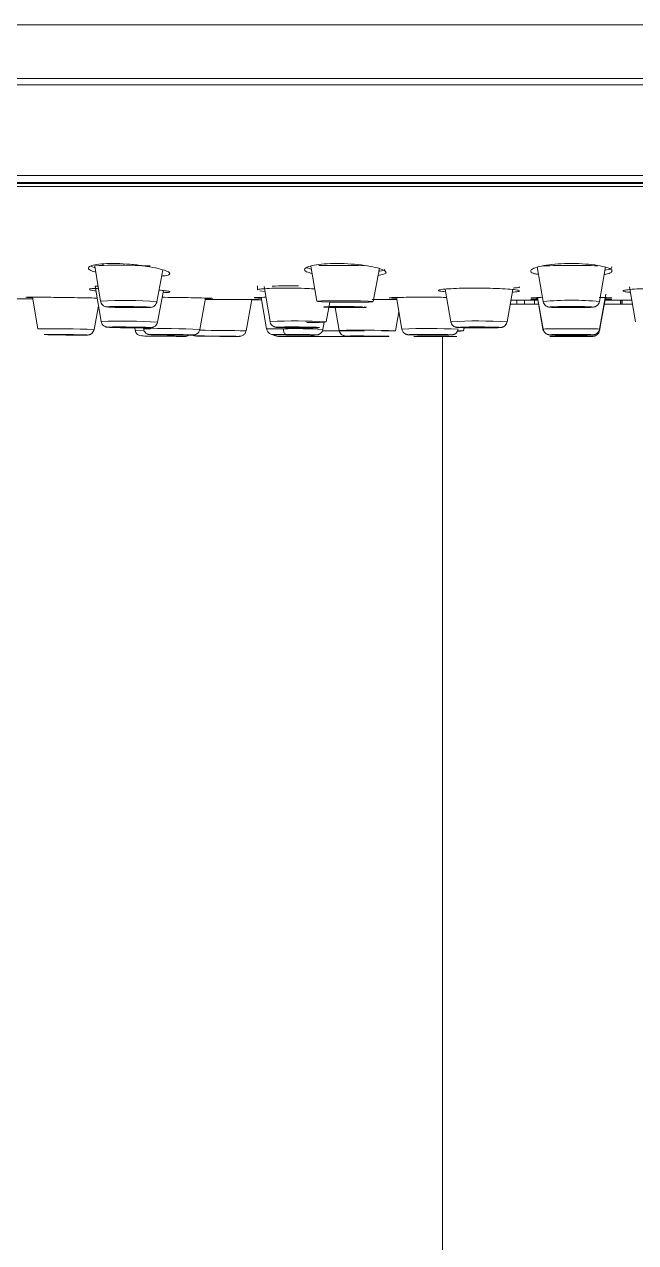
# Model space of a CAD drawing. Extents: x 1944 to 4044, y -46 to 2924.
# Drawn here: x 2626.6 to 2671.6, y 1827.8 to 1917.5 of the extents above; entities that cross this region are included whole.
import ezdxf

# ---------------------------------------------------------------- set-up
doc = ezdxf.new("R2010")
doc.units = 0
doc.header["$LTSCALE"] = 23.1
doc.layers.get('0').update_dxf_attribs({"linetype": 'CONTINUOUS'})

# ---------------------------------------------------------------- blocks, each defined once
blk = doc.blocks.new('A$C7AF3309A')
at = {"color": 8, "linetype": 'Continuous', "lineweight": 15}
for p, q in [((469.035, 1503.262), (300.964, 1503.262)), ((483.786, 1499.31), (286.214, 1499.31)), ((484.156, 1498.836), (285.844, 1498.836)), ((385, 1492.155), (285.727, 1492.155)), ((484.273, 1492.155), (385, 1492.155)), ((483.843, 1491.651), (286.157, 1491.651)), ((480.73, 1491.35), (289.272, 1491.35)), ((353.506, 1480.762), (352.865, 1480.769))]:
    blk.add_line(p, q, dxfattribs=at)
at = {"color": 7, "linetype": 'Continuous', "lineweight": 15}
for p, q in [((287.238, 1491.576), (482.761, 1491.576)), ((349.919, 1485.374), (349.572, 1485.494)), ((349.898, 1485.503), (350.327, 1482.912)), ((350.474, 1485.568), (350.479, 1485.536)), ((365.821, 1485.49), (366.263, 1482.902)), ((382.478, 1485.437), (382.927, 1482.89)), ((387.073, 1482.89), (387.522, 1485.437)), ((354.472, 1482.868), (354.912, 1485.217)), ((370.408, 1482.879), (370.859, 1485.354)), ((349.937, 1484.008), (350.366, 1481.417)), ((354.512, 1481.373), (354.947, 1483.696)), ((361.893, 1484.04), (361.893, 1483.741)), ((362.048, 1483.684), (362.425, 1483.638)), ((362.364, 1483.997), (362.803, 1481.408)), ((375.702, 1483.802), (376.12, 1481.399)), ((380.266, 1481.39), (380.69, 1483.767)), ((389.274, 1483.967), (389.734, 1481.39)), ((344.122, 1483.081), (345.341, 1483.076)), ((344.921, 1483.175), (345.327, 1483.158)), ((345.32, 1483.203), (345.702, 1480.876)), ((357.63, 1480.833), (358.059, 1483.143)), ((358.052, 1483.103), (358.474, 1483.109)), ((361.04, 1480.728), (361.468, 1483.029)), ((361.466, 1483.019), (361.983, 1483.018)), ((361.588, 1483.026), (361.938, 1483.027)), ((362.158, 1483.193), (362.553, 1480.865)), ((366.949, 1481.381), (367.218, 1482.852)), ((371.751, 1483.139), (372.12, 1483.127)), ((372.11, 1483.185), (372.512, 1480.859)), ((381.015, 1482.984), (380.55, 1482.985)), ((382.528, 1482.99), (380.551, 1482.99)), ((382.528, 1482.988), (380.551, 1482.988)), ((380.984, 1482.985), (380.984, 1482.685)), ((381.557, 1482.985), (381.015, 1482.984)), ((382.288, 1482.984), (381.557, 1482.985)), ((381.557, 1482.685), (381.557, 1482.985)), ((382.288, 1482.685), (382.288, 1482.984)), ((382.517, 1483.176), (382.927, 1480.852)), ((382.523, 1483.033), (382.926, 1480.747)), ((382.523, 1483.016), (382.927, 1480.726)), ((387.073, 1480.852), (387.529, 1483.439)), ((387.073, 1480.726), (387.476, 1483.016)), ((387.074, 1480.747), (387.477, 1483.033)), ((389.448, 1482.99), (387.472, 1482.99)), ((389.448, 1482.988), (387.472, 1482.988)), ((389.008, 1482.985), (388, 1482.984)), ((388.625, 1482.984), (388.625, 1482.683)), ((388.727, 1482.683), (388.727, 1482.984)), ((388.744, 1482.683), (388.744, 1482.99)), ((389.449, 1482.985), (389.008, 1482.985)), ((349.848, 1480.828), (350.176, 1482.569)), ((351.752, 1482.519), (351.39, 1482.517)), ((352.018, 1482.518), (351.752, 1482.519)), ((352.247, 1482.442), (352.772, 1482.437)), ((352.394, 1482.439), (352.42, 1482.439)), ((352.772, 1482.437), (353.037, 1482.436)), ((367.607, 1482.446), (367.896, 1480.758)), ((368.284, 1482.518), (368.005, 1482.519)), ((368.383, 1482.437), (368.662, 1482.436)), ((372.043, 1480.736), (372.295, 1482.119)), ((380.497, 1482.685), (380.984, 1482.685)), ((380.984, 1482.685), (381.557, 1482.685)), ((381.557, 1482.685), (382.288, 1482.685)), ((381.88, 1482.685), (381.88, 1482.683)), ((382.582, 1482.683), (381.88, 1482.683)), ((384.72, 1482.437), (385, 1482.436)), ((385.28, 1482.518), (385, 1482.519)), ((388.625, 1482.683), (387.418, 1482.683)), ((388.625, 1482.683), (388.727, 1482.683)), ((388.744, 1482.683), (388.727, 1482.683)), ((388.744, 1482.686), (389.503, 1482.686)), ((351.9, 1481.014), (351.645, 1481.015)), ((352.414, 1480.953), (352.97, 1480.949)), ((352.435, 1480.953), (352.615, 1480.952)), ((352.835, 1480.95), (352.865, 1480.769)), ((352.97, 1480.949), (353.225, 1480.949)), ((364.659, 1481.014), (364.385, 1481.015)), ((364.505, 1480.954), (364.873, 1480.95)), ((365.088, 1480.949), (365.362, 1480.949)), ((366.699, 1480.839), (366.795, 1481.367)), ((377.057, 1480.721), (377.1, 1480.96)), ((378.308, 1481.014), (378.027, 1481.015)), ((378.076, 1480.949), (378.357, 1480.949)), ((378.633, 1480.949), (378.357, 1480.949)), ((346.802, 1480.463), (346.596, 1480.464)), ((348.739, 1480.415), (348.944, 1480.414)), ((353.378, 1480.35), (353.353, 1480.351)), ((354.865, 1480.463), (354.624, 1480.464)), ((355.553, 1480.419), (355.891, 1480.417)), ((356.241, 1480.415), (356.482, 1480.414)), ((357.755, 1480.35), (357.593, 1480.351)), ((360.171, 1480.318), (360.332, 1480.318)), ((363.412, 1480.321), (363.387, 1480.321)), ((364.246, 1480.463), (363.981, 1480.464)), ((364.444, 1480.418), (365, 1480.415)), ((364.623, 1480.416), (364.647, 1480.416)), ((365, 1480.415), (365.266, 1480.414)), ((366.444, 1480.321), (366.282, 1480.321)), ((368.858, 1480.305), (369.02, 1480.305)), ((369.432, 1480.35), (369.177, 1480.351)), ((369.935, 1480.32), (370.503, 1480.318)), ((370.562, 1480.318), (370.209, 1480.319)), ((370.503, 1480.318), (370.758, 1480.318)), ((370.988, 1480.318), (370.758, 1480.318)), ((374.448, 1480.321), (374.193, 1480.321)), ((374.534, 1480.463), (374.255, 1480.464)), ((374.634, 1480.415), (374.912, 1480.414)), ((375.5, 1480.313), (375.5, 1028.825)), ((375.519, 1480.305), (375.774, 1480.305)), ((384.72, 1480.415), (385, 1480.414)), ((384.72, 1480.318), (385, 1480.318)), ((384.72, 1480.305), (385, 1480.305)), ((385.28, 1480.463), (385, 1480.464)), ((385.28, 1480.35), (385, 1480.351)), ((385.28, 1480.305), (385, 1480.305))]:
    blk.add_line(p, q, dxfattribs=at)
at = {"color": 7, "linetype": 'Continuous', "lineweight": 15, "flags": 128}
for points in [[(353.967, 1485.508), (353.395, 1485.522), (352.427, 1485.537)], [(369.944, 1485.518), (369.317, 1485.531), (368.349, 1485.541)], [(350.143, 1484.024), (350.13, 1484.023), (349.937, 1484.008), (349.937, 1484.008)], [(368.766, 1482.836), (369.509, 1482.84), (370.074, 1482.852), (370.373, 1482.87), (370.363, 1482.89), (370.044, 1482.911), (369.464, 1482.929), (368.713, 1482.941), (367.905, 1482.945), (367.161, 1482.941), (366.597, 1482.929), (366.297, 1482.911), (366.308, 1482.89), (366.627, 1482.87), (367.206, 1482.852), (367.957, 1482.84), (368.766, 1482.836)], [(352.395, 1482.495), (352.108, 1482.497), (351.865, 1482.496), (351.702, 1482.492), (351.645, 1482.485), (351.702, 1482.478), (351.865, 1482.47), (352.108, 1482.464), (352.395, 1482.459), (352.682, 1482.458), (352.925, 1482.459), (353.088, 1482.463), (353.145, 1482.469), (353.088, 1482.477), (352.925, 1482.484), (352.682, 1482.491), (352.395, 1482.495)], [(368.333, 1482.497), (368.046, 1482.497), (367.803, 1482.494), (367.64, 1482.489), (367.583, 1482.482), (367.64, 1482.474), (367.803, 1482.467), (368.046, 1482.461), (368.333, 1482.458), (368.62, 1482.458), (368.863, 1482.461), (369.026, 1482.466), (369.083, 1482.473), (369.026, 1482.481), (368.863, 1482.488), (368.62, 1482.494), (368.333, 1482.497)], [(385, 1482.497), (384.713, 1482.496), (384.469, 1482.491), (384.307, 1482.485), (384.25, 1482.477), (384.307, 1482.47), (384.469, 1482.464), (384.713, 1482.459), (385, 1482.458), (385.287, 1482.459), (385.53, 1482.464), (385.693, 1482.47), (385.75, 1482.477), (385.693, 1482.485), (385.53, 1482.491), (385.287, 1482.496), (385, 1482.497)], [(352.435, 1480.995), (352.148, 1480.997), (351.905, 1480.997), (351.742, 1480.994), (351.685, 1480.99), (351.742, 1480.984), (351.905, 1480.978), (352.148, 1480.972), (352.435, 1480.968), (352.722, 1480.966), (352.965, 1480.967), (353.128, 1480.969), (353.185, 1480.974), (353.128, 1480.98), (352.965, 1480.986), (352.722, 1480.991), (352.435, 1480.995)], [(364.874, 1480.997), (364.587, 1480.997), (364.343, 1480.996), (364.181, 1480.992), (364.124, 1480.987), (364.181, 1480.981), (364.343, 1480.975), (364.587, 1480.97), (364.874, 1480.967), (365.161, 1480.966), (365.404, 1480.968), (365.566, 1480.972), (365.624, 1480.977), (365.566, 1480.983), (365.404, 1480.989), (365.161, 1480.994), (364.874, 1480.997)], [(376.12, 1481.399), (376.131, 1481.395), (376.136, 1481.394)], [(378.192, 1480.997), (377.905, 1480.997), (377.662, 1480.994), (377.499, 1480.989), (377.442, 1480.983), (377.499, 1480.977), (377.662, 1480.972), (377.905, 1480.968), (378.192, 1480.966), (378.479, 1480.967), (378.722, 1480.97), (378.885, 1480.974), (378.942, 1480.98), (378.885, 1480.986), (378.722, 1480.992), (378.479, 1480.996), (378.192, 1480.997)], [(347.02, 1480.448), (347.077, 1480.444), (347.24, 1480.44), (347.483, 1480.435), (347.77, 1480.431), (348.057, 1480.428), (348.3, 1480.427), (348.463, 1480.428), (348.52, 1480.43), (348.463, 1480.434), (348.3, 1480.438), (348.057, 1480.443), (347.77, 1480.447), (347.483, 1480.45), (347.24, 1480.451), (347.077, 1480.45), (347.02, 1480.448)], [(355.553, 1480.449), (355.266, 1480.45), (355.023, 1480.451), (354.86, 1480.449), (354.803, 1480.446), (354.86, 1480.442), (355.023, 1480.437), (355.266, 1480.433), (355.553, 1480.429), (355.84, 1480.428), (356.084, 1480.427), (356.246, 1480.429), (356.303, 1480.432), (356.246, 1480.436), (356.084, 1480.441), (355.84, 1480.445), (355.553, 1480.449)], [(358.363, 1480.34), (358.408, 1480.338), (358.539, 1480.336), (358.733, 1480.333), (358.963, 1480.331), (359.192, 1480.329), (359.387, 1480.328), (359.517, 1480.328), (359.563, 1480.329), (359.517, 1480.33), (359.387, 1480.332), (359.192, 1480.335), (358.963, 1480.337), (358.733, 1480.339), (358.539, 1480.34), (358.409, 1480.34), (358.363, 1480.34)], [(363.981, 1480.464), (363.945, 1480.473), (363.911, 1480.497), (363.879, 1480.535), (363.851, 1480.586), (363.826, 1480.648), (363.806, 1480.721), (363.792, 1480.8), (363.783, 1480.885)], [(364.623, 1480.45), (364.336, 1480.451), (364.093, 1480.45), (363.93, 1480.448), (363.873, 1480.444), (363.93, 1480.439), (364.093, 1480.435), (364.336, 1480.431), (364.623, 1480.428), (364.91, 1480.427), (365.154, 1480.428), (365.316, 1480.43), (365.373, 1480.434), (365.316, 1480.439), (365.154, 1480.443), (364.91, 1480.447), (364.623, 1480.45)], [(367.051, 1480.316), (367.097, 1480.315), (367.227, 1480.314), (367.422, 1480.313), (367.651, 1480.312), (367.881, 1480.311), (368.075, 1480.31), (368.205, 1480.31), (368.251, 1480.31), (368.205, 1480.311), (368.075, 1480.312), (367.881, 1480.314), (367.651, 1480.315), (367.422, 1480.316), (367.227, 1480.316), (367.097, 1480.316), (367.051, 1480.316)], [(369.967, 1480.34), (369.738, 1480.34), (369.543, 1480.34), (369.413, 1480.339), (369.367, 1480.337), (369.413, 1480.335), (369.543, 1480.332), (369.738, 1480.33), (369.967, 1480.329), (370.197, 1480.328), (370.392, 1480.328), (370.522, 1480.329), (370.567, 1480.331), (370.522, 1480.333), (370.392, 1480.336), (370.197, 1480.338), (369.967, 1480.34)], [(374.584, 1480.451), (374.297, 1480.451), (374.054, 1480.449), (373.891, 1480.446), (373.834, 1480.441), (373.891, 1480.437), (374.054, 1480.433), (374.297, 1480.429), (374.584, 1480.427), (374.871, 1480.427), (375.114, 1480.429), (375.277, 1480.432), (375.334, 1480.437), (375.277, 1480.441), (375.114, 1480.445), (374.871, 1480.449), (374.584, 1480.451)], [(374.984, 1480.316), (374.754, 1480.316), (374.559, 1480.316), (374.429, 1480.316), (374.384, 1480.315), (374.429, 1480.314), (374.559, 1480.312), (374.754, 1480.311), (374.984, 1480.31), (375.213, 1480.31), (375.408, 1480.31), (375.538, 1480.311), (375.584, 1480.312), (375.538, 1480.313), (375.408, 1480.314), (375.213, 1480.315), (374.984, 1480.316)], [(385, 1480.451), (384.713, 1480.45), (384.469, 1480.447), (384.307, 1480.444), (384.25, 1480.439), (384.307, 1480.434), (384.469, 1480.431), (384.713, 1480.428), (385, 1480.427), (385.287, 1480.428), (385.53, 1480.431), (385.693, 1480.434), (385.75, 1480.439), (385.693, 1480.444), (385.53, 1480.447), (385.287, 1480.45), (385, 1480.451)], [(385, 1480.34), (384.77, 1480.34), (384.576, 1480.339), (384.445, 1480.337), (384.4, 1480.334), (384.445, 1480.332), (384.576, 1480.33), (384.77, 1480.328), (385, 1480.328), (385.229, 1480.328), (385.424, 1480.33), (385.554, 1480.332), (385.6, 1480.334), (385.554, 1480.337), (385.424, 1480.339), (385.229, 1480.34), (385, 1480.34)], [(385, 1480.316), (384.77, 1480.316), (384.576, 1480.315), (384.445, 1480.314), (384.4, 1480.313), (384.445, 1480.312), (384.576, 1480.311), (384.77, 1480.31), (385, 1480.31), (385.229, 1480.31), (385.424, 1480.311), (385.554, 1480.312), (385.6, 1480.313), (385.554, 1480.314), (385.424, 1480.315), (385.229, 1480.316), (385, 1480.316)]]:
    blk.add_lwpolyline(points, dxfattribs=at)
at = {"color": 8, "linetype": 'Continuous', "lineweight": 15, "flags": 128}
blk.add_lwpolyline([(387.073, 1480.852), (387.073, 1480.852), (386.915, 1480.865), (386.465, 1480.875), (385.793, 1480.882), (385, 1480.885), (384.207, 1480.882), (383.534, 1480.875), (383.085, 1480.865), (382.927, 1480.852), (382.927, 1480.852)], dxfattribs=at)
at = {"color": 7, "linetype": 'Continuous', "lineweight": 15}
for centre, radius, start, end in [((385, 208.155), 1297.85, 90.967156, 93.703886), ((351.396, 1468.042), 17.526, 86.62817, 94.90347), ((367.792, 1422.49), 63.054, 89.49322, 91.26369), ((384.746, 1428.726), 56.817, 89.74409, 91.88026), ((385.214, 1423.862), 61.681, 88.38904, 90.1994), ((364.154, 1402.752), 81.283, 89.47895, 90.84749), ((365.989, 1493.05), 11.708, 267.68582, 274.70171), ((353.359, 1480.851), 0.5, 189.4, 269.4), ((356.521, 1480.818), 0.5, 269.4, 304.80372), ((363.389, 1480.821), 0.5, 229.43385, 269.7), ((366.073, 1480.82), 0.5, 235.41162, 269.7402), ((369.234, 1480.806), 0.5, 269.73957, 290.96764), ((371.332, 1499.182), 18.459, 268.98865, 272.20788), ((376.635, 1499.919), 19.203, 269.93527, 271.26193)]:
    blk.add_arc(centre, radius, start, end, dxfattribs=at)
at = {"color": 8, "linetype": 'Continuous', "lineweight": 15}
for centre, radius, start, end in [((352.079, 1452.83), 30.134, 85.4454, 93.33416), ((385, 1459.79), 23.193, 84.87239, 95.12761), ((352.022, 1441.587), 39.864, 86.4193, 92.38057), ((364.647, 1445.957), 35.499, 86.28165, 92.97661), ((378.117, 1446.743), 34.714, 86.45126, 93.29783), ((346.972, 1412.076), 68.812, 87.60494, 91.05735), ((355.036, 1424.426), 56.466, 87.36719, 91.57473), ((357.059, 1283.191), 197.578, 88.84544, 89.84215), ((363.432, 1464.131), 16.758, 88.80018, 93.00641), ((364.545, 1436.647), 44.244, 87.21001, 90.9871), ((366.322, 1173.207), 307.529, 89.36572, 89.93593), ((369.551, 1400.891), 79.884, 88.21236, 91.18762), ((374.432, 1434.069), 46.829, 87.2759, 92.34983), ((376.65, 1468.504), 12.224, 88.08819, 90.06627)]:
    blk.add_arc(centre, radius, start, end, dxfattribs=at)
at = {"color": 7, "linetype": 'Continuous', "lineweight": 15}
for points, knots in [([(354.827, 1484.763), (354.918, 1484.772), (355.224, 1484.799), (355.44, 1484.888), (355.432, 1485.024), (355.069, 1485.188), (354.407, 1485.361), (353.512, 1485.52), (352.494, 1485.64), (351.706, 1485.685), (350.99, 1485.693), (350.34, 1485.666), (349.729, 1485.567), (349.403, 1485.422), (349.434, 1485.254), (349.646, 1485.124), (349.922, 1485.064), (349.972, 1485.053)], [0, 0, 0, 0, 0.032472, 0.108865, 0.185839, 0.263576, 0.342041, 0.420804, 0.499027, 0.575908, 0.598839, 0.674367, 0.749867, 0.826169, 0.903904, 0.982549, 1, 1, 1, 1]), ([(350.588, 1485.661), (350.55, 1485.649), (350.467, 1485.621), (350.489, 1485.586), (350.501, 1485.566)], [0, 0, 0, 0, 0.453513, 1, 1, 1, 1]), ([(370.76, 1484.811), (370.909, 1484.836), (371.245, 1484.893), (371.401, 1485.025), (371.256, 1485.187), (370.771, 1485.361), (370.006, 1485.52), (369.051, 1485.64), (368.256, 1485.685), (367.497, 1485.693), (366.773, 1485.666), (366.007, 1485.567), (365.492, 1485.422), (365.297, 1485.253), (365.416, 1485.088), (365.754, 1484.998), (365.912, 1484.956)], [0, 0, 0, 0, 0.060936, 0.137636, 0.215096, 0.293282, 0.371766, 0.44971, 0.526318, 0.549167, 0.624427, 0.699659, 0.775689, 0.853149, 0.931513, 1, 1, 1, 1]), ([(387.423, 1484.876), (387.46, 1484.881), (387.727, 1484.92), (387.961, 1485.026), (388.044, 1485.187), (387.756, 1485.361), (387.155, 1485.52), (386.305, 1485.64), (385.537, 1485.685), (384.77, 1485.693), (384.002, 1485.666), (383.116, 1485.567), (382.432, 1485.422), (382.024, 1485.253), (381.967, 1485.084), (382.162, 1484.955), (382.475, 1484.899), (382.576, 1484.881)], [0, 0, 0, 0, 0.012316, 0.0891355, 0.1667168, 0.2450246, 0.3236305, 0.4016961, 0.478423, 0.5013079, 0.576685, 0.6520335, 0.7281826, 0.8057623, 0.8842489, 0.9627663, 1, 1, 1, 1]), ([(387.963, 1485.442), (387.973, 1485.425), (388.016, 1485.352), (387.846, 1485.264), (387.559, 1485.211), (387.479, 1485.197)], [0, 0, 0, 0, 0.179633, 0.773756, 1, 1, 1, 1]), ([(365.856, 1485.28), (365.774, 1485.297), (365.583, 1485.336), (365.529, 1485.386), (365.498, 1485.415)], [0, 0, 0, 0, 0.4274884, 1, 1, 1, 1]), ([(371.266, 1485.242), (371.177, 1485.197), (371.082, 1485.148), (370.831, 1485.121), (370.816, 1485.119)], [0, 0, 0, 0, 0.938546, 1, 1, 1, 1]), ([(350.17, 1483.859), (350.04, 1483.855), (349.695, 1483.842), (349.467, 1483.811), (349.498, 1483.784), (349.508, 1483.776)], [0, 0, 0, 0, 0.298384, 0.79193, 1, 1, 1, 1]), ([(349.523, 1483.744), (349.601, 1483.723), (349.693, 1483.699), (349.955, 1483.677), (349.993, 1483.674)], [0, 0, 0, 0, 0.854921, 1, 1, 1, 1]), ([(355.425, 1483.601), (355.429, 1483.61), (355.441, 1483.635), (355.158, 1483.68), (354.78, 1483.713), (354.633, 1483.725)], [0, 0, 0, 0, 0.261433, 0.711541, 1, 1, 1, 1]), ([(366.105, 1483.822), (365.935, 1483.83), (365.462, 1483.854), (364.807, 1483.868), (364.041, 1483.877), (363.306, 1483.873), (362.525, 1483.847), (362.046, 1483.801), (361.842, 1483.763), (361.897, 1483.742), (361.9, 1483.741)], [0, 0, 0, 0, 0.0949041, 0.2641921, 0.3170274, 0.4858438, 0.6546559, 0.8236043, 0.9928941, 1, 1, 1, 1]), ([(380.656, 1483.576), (380.685, 1483.578), (380.941, 1483.591), (381.164, 1483.629), (381.24, 1483.686), (380.947, 1483.748), (380.35, 1483.805), (379.509, 1483.849), (378.744, 1483.869), (377.969, 1483.877), (377.188, 1483.873), (376.292, 1483.847), (375.61, 1483.801), (375.214, 1483.744), (375.172, 1483.683), (375.36, 1483.635), (375.652, 1483.613), (375.736, 1483.607)], [0, 0, 0, 0, 0.009763, 0.087578, 0.165506, 0.243534, 0.321598, 0.3996, 0.477457, 0.501757, 0.579397, 0.657035, 0.734736, 0.812594, 0.890596, 0.96866, 1, 1, 1, 1]), ([(381.16, 1483.966), (381.17, 1483.96), (381.209, 1483.933), (381.045, 1483.902), (380.778, 1483.885), (380.716, 1483.881)], [0, 0, 0, 0, 0.20664, 0.814252, 1, 1, 1, 1]), ([(394.767, 1483.704), (394.763, 1483.718), (394.755, 1483.753), (394.35, 1483.805), (393.659, 1483.849), (392.954, 1483.869), (392.204, 1483.877), (391.412, 1483.873), (390.433, 1483.847), (389.606, 1483.801), (389.027, 1483.744), (388.753, 1483.683), (388.851, 1483.626), (389.077, 1483.589), (389.326, 1483.576), (389.344, 1483.575)], [0, 0, 0, 0, 0.0649161, 0.155154, 0.2453206, 0.3353196, 0.3634086, 0.4531568, 0.5429028, 0.6327213, 0.7227212, 0.8128878, 0.9031256, 0.9933216, 1, 1, 1, 1]), ([(350.081, 1483.138), (349.911, 1483.143), (349.517, 1483.153), (348.644, 1483.17), (347.63, 1483.187), (346.628, 1483.199), (345.959, 1483.204), (345.407, 1483.205), (345.004, 1483.202), (344.77, 1483.195), (344.822, 1483.189), (344.829, 1483.188)], [0, 0, 0, 0, 0.104736, 0.242802, 0.380875, 0.518935, 0.656968, 0.700201, 0.838206, 0.976211, 1, 1, 1, 1]), ([(350.335, 1482.905), (350.344, 1482.859), (350.367, 1482.749), (350.47, 1482.625), (350.583, 1482.548), (350.679, 1482.511), (350.802, 1482.484), (350.869, 1482.482), (351.047, 1482.471), (351.248, 1482.463), (351.502, 1482.455), (351.873, 1482.446), (352.191, 1482.442), (352.394, 1482.439)], [0, 0, 0, 0, 0.047325, 0.1115, 0.156511, 0.18723, 0.22439, 0.364487, 0.468311, 0.579286, 0.68174, 0.796756, 1, 1, 1, 1]), ([(353.347, 1482.437), (353.394, 1482.437), (353.529, 1482.438), (353.703, 1482.442), (353.861, 1482.446), (353.969, 1482.453), (354.03, 1482.457), (354.125, 1482.478), (354.201, 1482.508), (354.289, 1482.56), (354.388, 1482.659), (354.458, 1482.772), (354.463, 1482.85), (354.465, 1482.867)], [0, 0, 0, 0, 0.085771, 0.250702, 0.406794, 0.546645, 0.670277, 0.72149, 0.757473, 0.806388, 0.881017, 0.97337, 1, 1, 1, 1]), ([(358.553, 1483.118), (358.562, 1483.118), (358.612, 1483.122), (358.37, 1483.134), (357.835, 1483.151), (357.015, 1483.17), (356.049, 1483.186), (355.281, 1483.197), (354.911, 1483.199), (354.854, 1483.199)], [0, 0, 0, 0, 0.0380787, 0.2236274, 0.4091976, 0.5947891, 0.780389, 0.965973, 1, 1, 1, 1]), ([(354.917, 1483.538), (354.993, 1483.54), (355.283, 1483.548), (355.371, 1483.567), (355.436, 1483.581)], [0, 0, 0, 0, 0.2599339, 1, 1, 1, 1]), ([(361.948, 1483.027), (361.957, 1483.027), (361.988, 1483.028), (361.678, 1483.029), (361.066, 1483.03), (360.199, 1483.032), (359.212, 1483.033), (358.446, 1483.033), (358.091, 1483.034), (358.039, 1483.034)], [0, 0, 0, 0, 0.0796419, 0.2575146, 0.4353875, 0.6132605, 0.7911336, 0.9690064, 1, 1, 1, 1]), ([(362.476, 1483.199), (362.297, 1483.196), (361.902, 1483.191), (361.641, 1483.178), (361.674, 1483.17), (361.684, 1483.168)], [0, 0, 0, 0, 0.367375, 0.814559, 1, 1, 1, 1]), ([(361.701, 1483.157), (361.779, 1483.151), (361.87, 1483.144), (362.131, 1483.138), (362.167, 1483.137)], [0, 0, 0, 0, 0.8599322, 1, 1, 1, 1]), ([(362.188, 1483.018), (362.107, 1483.019), (361.991, 1483.019), (361.985, 1483.019), (361.983, 1483.019)], [0, 0, 0, 0, 0.687856, 1, 1, 1, 1]), ([(372.137, 1483.032), (371.986, 1483.032), (371.604, 1483.033), (370.942, 1483.033), (370.466, 1483.034), (370.326, 1483.034)], [0, 0, 0, 0, 0.315202, 0.798567, 1, 1, 1, 1]), ([(375.808, 1483.191), (375.637, 1483.194), (375.163, 1483.201), (374.508, 1483.204), (373.742, 1483.205), (373.005, 1483.202), (372.223, 1483.191), (371.746, 1483.175), (371.542, 1483.163), (371.598, 1483.157), (371.6, 1483.156)], [0, 0, 0, 0, 0.095101, 0.264293, 0.317286, 0.486444, 0.655602, 0.824781, 0.993996, 1, 1, 1, 1]), ([(382.02, 1483.139), (382.078, 1483.134), (382.157, 1483.126), (382.447, 1483.121), (382.527, 1483.119)], [0, 0, 0, 0, 0.7235761, 1, 1, 1, 1]), ([(382.02, 1483.031), (382.077, 1483.03), (382.157, 1483.029), (382.445, 1483.029), (382.524, 1483.029)], [0, 0, 0, 0, 0.726762, 1, 1, 1, 1]), ([(382.02, 1483.012), (382.077, 1483.012), (382.157, 1483.011), (382.445, 1483.01), (382.524, 1483.009)], [0, 0, 0, 0, 0.726097, 1, 1, 1, 1]), ([(382.811, 1483.183), (382.687, 1483.18), (382.327, 1483.173), (382.039, 1483.159), (382.038, 1483.149), (382.038, 1483.146)], [0, 0, 0, 0, 0.242302, 0.699504, 1, 1, 1, 1]), ([(382.52, 1483.033), (382.498, 1483.033), (382.25, 1483.033), (382.044, 1483.032), (382.04, 1483.031), (382.038, 1483.031)], [0, 0, 0, 0, 0.054743, 0.625313, 1, 1, 1, 1]), ([(382.523, 1483.016), (382.5, 1483.016), (382.251, 1483.016), (382.044, 1483.015), (382.04, 1483.013), (382.038, 1483.013)], [0, 0, 0, 0, 0.057106, 0.626248, 1, 1, 1, 1]), ([(382.529, 1482.984), (382.467, 1482.984), (382.368, 1482.984), (382.31, 1482.984), (382.288, 1482.984)], [0, 0, 0, 0, 0.6164223, 1, 1, 1, 1]), ([(382.927, 1482.89), (382.927, 1482.889), (382.927, 1482.825), (382.991, 1482.704), (383.099, 1482.582), (383.211, 1482.518), (383.308, 1482.485), (383.382, 1482.473), (383.454, 1482.466), (383.57, 1482.458), (383.745, 1482.451), (383.979, 1482.445), (384.193, 1482.441), (384.336, 1482.44), (384.377, 1482.439)], [0, 0, 0, 0, 0.001056, 0.082416, 0.164603, 0.211726, 0.25095, 0.317829, 0.407767, 0.528462, 0.668042, 0.806005, 0.944405, 1, 1, 1, 1]), ([(385, 1482.436), (385.205, 1482.436), (385.487, 1482.437), (385.845, 1482.442), (386.09, 1482.447), (386.311, 1482.453), (386.469, 1482.46), (386.578, 1482.469), (386.644, 1482.474), (386.745, 1482.502), (386.824, 1482.537), (386.917, 1482.599), (387.011, 1482.711), (387.07, 1482.821), (387.07, 1482.886), (387.07, 1482.89)], [0, 0, 0, 0, 0.205271, 0.281611, 0.399532, 0.508422, 0.611656, 0.704588, 0.787365, 0.821177, 0.84641, 0.881864, 0.934133, 0.995875, 1, 1, 1, 1]), ([(387.961, 1483.146), (387.972, 1483.148), (388.014, 1483.155), (387.718, 1483.169), (387.367, 1483.182), (387.068, 1483.186), (387.047, 1483.187)], [0, 0, 0, 0, 0.141794, 0.555239, 0.968703, 1, 1, 1, 1]), ([(388.625, 1482.984), (388.535, 1482.984), (388.354, 1482.984), (387.931, 1482.984), (387.606, 1482.984), (387.471, 1482.984)], [0, 0, 0, 0, 0.368796, 0.737591, 1, 1, 1, 1]), ([(387.472, 1483.119), (387.497, 1483.119), (387.749, 1483.123), (387.842, 1483.129), (387.927, 1483.134)], [0, 0, 0, 0, 0.0960296, 1, 1, 1, 1]), ([(387.475, 1483.009), (387.498, 1483.009), (387.749, 1483.01), (387.842, 1483.011), (387.927, 1483.012)], [0, 0, 0, 0, 0.092701, 1, 1, 1, 1]), ([(387.476, 1483.029), (387.499, 1483.029), (387.75, 1483.029), (387.842, 1483.03), (387.927, 1483.03)], [0, 0, 0, 0, 0.091788, 1, 1, 1, 1]), ([(387.961, 1483.013), (387.971, 1483.013), (388.01, 1483.014), (387.835, 1483.015), (387.553, 1483.016), (387.476, 1483.016)], [0, 0, 0, 0, 0.1997716, 0.7816781, 1, 1, 1, 1]), ([(387.961, 1483.031), (387.971, 1483.031), (388.01, 1483.032), (387.836, 1483.032), (387.555, 1483.033), (387.479, 1483.033)], [0, 0, 0, 0, 0.200359, 0.783971, 1, 1, 1, 1]), ([(353.49, 1482.492), (353.383, 1482.496), (353.133, 1482.504), (352.599, 1482.514), (352.212, 1482.517), (352.018, 1482.518)], [0, 0, 0, 0, 0.2724085, 0.6362043, 1, 1, 1, 1]), ([(367.209, 1482.511), (367.153, 1482.51), (366.949, 1482.507), (366.772, 1482.496), (366.726, 1482.481), (366.907, 1482.466), (367.279, 1482.452), (367.796, 1482.441), (368.187, 1482.438), (368.383, 1482.437)], [0, 0, 0, 0, 0.060426, 0.217022, 0.373617, 0.530213, 0.686809, 0.843404, 1, 1, 1, 1]), ([(369.607, 1482.493), (369.532, 1482.497), (369.344, 1482.504), (368.867, 1482.514), (368.478, 1482.517), (368.284, 1482.518)], [0, 0, 0, 0, 0.251425, 0.625712, 1, 1, 1, 1]), ([(385, 1482.519), (384.807, 1482.518), (384.421, 1482.517), (383.992, 1482.511), (383.838, 1482.505), (383.795, 1482.503)], [0, 0, 0, 0, 0.417556, 0.835113, 1, 1, 1, 1]), ([(386.11, 1482.506), (386.02, 1482.508), (385.792, 1482.515), (385.472, 1482.517), (385.28, 1482.518)], [0, 0, 0, 0, 0.398392, 1, 1, 1, 1]), ([(350.368, 1481.416), (350.368, 1481.413), (350.367, 1481.346), (350.432, 1481.224), (350.541, 1481.102), (350.652, 1481.04), (350.737, 1481.011), (350.84, 1480.992), (350.893, 1480.991), (351.04, 1480.982), (351.222, 1480.976), (351.462, 1480.969), (351.759, 1480.963), (352.091, 1480.957), (352.328, 1480.954), (352.435, 1480.953)], [0, 0, 0, 0, 0.003372, 0.066333, 0.129625, 0.165995, 0.194378, 0.226259, 0.343447, 0.440217, 0.549262, 0.654445, 0.763556, 0.89431, 1, 1, 1, 1]), ([(351.119, 1480.98), (351.173, 1480.978), (351.323, 1480.972), (351.574, 1480.966), (351.771, 1480.963), (351.797, 1480.962)], [0, 0, 0, 0, 0.325024, 0.911474, 1, 1, 1, 1]), ([(351.686, 1480.965), (351.643, 1480.966), (351.42, 1480.97), (351.212, 1480.975), (351.127, 1480.98), (351.119, 1480.98)], [0, 0, 0, 0, 0.178667, 0.930372, 1, 1, 1, 1]), ([(352.501, 1480.953), (352.571, 1480.952), (352.706, 1480.95), (352.827, 1480.95), (352.885, 1480.95)], [0, 0, 0, 0, 0.521958, 1, 1, 1, 1]), ([(353.517, 1480.949), (353.519, 1480.949), (353.608, 1480.95), (353.738, 1480.952), (353.895, 1480.954), (353.997, 1480.959), (354.05, 1480.962), (354.122, 1480.973), (354.184, 1480.991), (354.255, 1481.02), (354.351, 1481.082), (354.456, 1481.194), (354.49, 1481.303), (354.507, 1481.36)], [0, 0, 0, 0, 0.004051, 0.181998, 0.349624, 0.498031, 0.627278, 0.678444, 0.712692, 0.751071, 0.812012, 0.902724, 1, 1, 1, 1]), ([(362.81, 1481.409), (362.811, 1481.393), (362.814, 1481.313), (362.891, 1481.184), (363.008, 1481.074), (363.116, 1481.023), (363.201, 1480.997), (363.263, 1480.989), (363.325, 1480.983), (363.428, 1480.977), (363.592, 1480.971), (363.814, 1480.965), (364.091, 1480.959), (364.325, 1480.955), (364.475, 1480.954), (364.505, 1480.954)], [0, 0, 0, 0, 0.018135, 0.09031, 0.163137, 0.200062, 0.230522, 0.284038, 0.35847, 0.461255, 0.583521, 0.707382, 0.827696, 0.965658, 1, 1, 1, 1]), ([(363.586, 1481.008), (363.556, 1481.007), (363.395, 1481.005), (363.282, 1480.997), (363.295, 1480.985), (363.536, 1480.972), (363.951, 1480.961), (364.321, 1480.956), (364.505, 1480.954)], [0, 0, 0, 0, 0.0443627, 0.2355902, 0.4268177, 0.6180453, 0.8092728, 1, 1, 1, 1]), ([(365.362, 1480.949), (365.541, 1480.949), (365.899, 1480.95), (366.281, 1480.957), (366.468, 1480.967), (366.471, 1480.977), (366.335, 1480.983), (366.287, 1480.986)], [0, 0, 0, 0, 0.219845, 0.43969, 0.659534, 0.879379, 1, 1, 1, 1]), ([(376.129, 1481.395), (376.13, 1481.375), (376.137, 1481.291), (376.216, 1481.167), (376.329, 1481.065), (376.43, 1481.016), (376.517, 1480.991), (376.58, 1480.982), (376.643, 1480.976), (376.749, 1480.971), (376.915, 1480.965), (377.139, 1480.959), (377.417, 1480.954), (377.768, 1480.95), (378.041, 1480.949), (378.192, 1480.949)], [0, 0, 0, 0, 0.0205918, 0.0840392, 0.1407281, 0.1727715, 0.2000115, 0.2478402, 0.3140171, 0.4049773, 0.5126649, 0.6212997, 0.7273715, 0.8492876, 1, 1, 1, 1]), ([(378.027, 1481.015), (377.836, 1481.014), (377.456, 1481.014), (377.023, 1481.008), (376.875, 1481.002), (376.816, 1481)], [0, 0, 0, 0, 0.378271, 0.756542, 1, 1, 1, 1]), ([(378.192, 1480.949), (378.398, 1480.949), (378.681, 1480.949), (379.038, 1480.952), (379.281, 1480.955), (379.5, 1480.96), (379.654, 1480.965), (379.76, 1480.971), (379.816, 1480.975), (379.897, 1480.991), (379.963, 1481.013), (380.041, 1481.051), (380.139, 1481.128), (380.229, 1481.243), (380.248, 1481.341), (380.256, 1481.383)], [0, 0, 0, 0, 0.2055807, 0.2814902, 0.3986961, 0.5066789, 0.6086246, 0.6993827, 0.7789209, 0.8097724, 0.8316836, 0.8581997, 0.8999929, 0.9577216, 1, 1, 1, 1]), ([(347.495, 1480.426), (347.444, 1480.427), (347.198, 1480.43), (346.801, 1480.437), (346.394, 1480.446), (346.19, 1480.454), (346.156, 1480.46), (346.258, 1480.461), (346.281, 1480.461)], [0, 0, 0, 0, 0.057295, 0.276126, 0.494956, 0.713786, 0.932616, 1, 1, 1, 1]), ([(346.257, 1480.46), (346.227, 1480.46), (346.15, 1480.457), (346.273, 1480.45), (346.584, 1480.441), (347.065, 1480.432), (347.637, 1480.424), (348.237, 1480.417), (348.571, 1480.415), (348.739, 1480.415)], [0, 0, 0, 0, 0.098134, 0.248445, 0.398756, 0.549067, 0.699378, 0.849689, 1, 1, 1, 1]), ([(347.77, 1480.422), (347.868, 1480.421), (348.046, 1480.419), (348.27, 1480.417), (348.387, 1480.417), (348.432, 1480.416)], [0, 0, 0, 0, 0.430367, 0.780693, 1, 1, 1, 1]), ([(348.487, 1480.416), (348.485, 1480.416), (348.329, 1480.416), (348.065, 1480.419), (347.823, 1480.422), (347.774, 1480.423)], [0, 0, 0, 0, 0.007907, 0.796884, 1, 1, 1, 1]), ([(349.155, 1480.415), (349.176, 1480.415), (349.243, 1480.415), (349.311, 1480.417), (349.362, 1480.419), (349.406, 1480.421), (349.461, 1480.431), (349.513, 1480.444), (349.587, 1480.473), (349.692, 1480.54), (349.798, 1480.659), (349.828, 1480.769), (349.842, 1480.822)], [0, 0, 0, 0, 0.085923, 0.280239, 0.442867, 0.52844, 0.570549, 0.604278, 0.656684, 0.749408, 0.879793, 1, 1, 1, 1]), ([(353.494, 1480.869), (353.496, 1480.842), (353.504, 1480.753), (353.592, 1480.62), (353.716, 1480.519), (353.822, 1480.476), (353.891, 1480.459), (353.94, 1480.453), (353.981, 1480.45), (354.052, 1480.446), (354.176, 1480.441), (354.364, 1480.436), (354.607, 1480.431), (354.843, 1480.427), (355.009, 1480.425), (355.069, 1480.424)], [0, 0, 0, 0, 0.030983, 0.105619, 0.180657, 0.218561, 0.242528, 0.278441, 0.338042, 0.427023, 0.543523, 0.673026, 0.796409, 0.926796, 1, 1, 1, 1]), ([(355.069, 1480.424), (355.138, 1480.424), (355.294, 1480.421), (355.46, 1480.42), (355.553, 1480.419)], [0, 0, 0, 0, 0.441213, 1, 1, 1, 1]), ([(355.634, 1480.418), (355.649, 1480.418), (355.857, 1480.416), (356.056, 1480.415), (356.241, 1480.415)], [0, 0, 0, 0, 0.072207, 1, 1, 1, 1]), ([(356.747, 1480.415), (356.784, 1480.415), (356.89, 1480.416), (357.007, 1480.417), (357.105, 1480.42), (357.153, 1480.422), (357.207, 1480.427), (357.261, 1480.438), (357.318, 1480.456), (357.4, 1480.493), (357.505, 1480.574), (357.596, 1480.693), (357.613, 1480.789), (357.62, 1480.827)], [0, 0, 0, 0, 0.0986614, 0.2781024, 0.435167, 0.5689851, 0.6281116, 0.6619229, 0.6931269, 0.7419752, 0.82497, 0.9328354, 1, 1, 1, 1]), ([(357.129, 1480.422), (357.146, 1480.412), (357.19, 1480.385), (357.292, 1480.354), (357.472, 1480.341), (357.688, 1480.339), (357.852, 1480.339)], [0, 0, 0, 0, 0.048122, 0.12762, 0.337507, 1, 1, 1, 1]), ([(358.447, 1480.331), (358.396, 1480.332), (358.155, 1480.334), (357.799, 1480.339), (357.471, 1480.344), (357.336, 1480.349), (357.429, 1480.35), (357.475, 1480.35)], [0, 0, 0, 0, 0.062393, 0.296795, 0.531196, 0.765598, 1, 1, 1, 1]), ([(357.852, 1480.339), (357.864, 1480.338), (357.969, 1480.336), (358.33, 1480.332), (358.829, 1480.327), (359.21, 1480.323), (359.376, 1480.322), (359.388, 1480.322)], [0, 0, 0, 0, 0.042455, 0.367484, 0.671625, 0.976191, 1, 1, 1, 1]), ([(359.559, 1480.321), (359.663, 1480.32), (359.789, 1480.32), (359.872, 1480.319), (359.887, 1480.319)], [0, 0, 0, 0, 0.82234, 1, 1, 1, 1]), ([(360.332, 1480.318), (360.219, 1480.318), (360.027, 1480.318), (359.72, 1480.32), (359.594, 1480.321)], [0, 0, 0, 0, 0.588547, 1, 1, 1, 1]), ([(360.541, 1480.327), (360.578, 1480.329), (360.663, 1480.334), (360.794, 1480.382), (360.899, 1480.463), (360.988, 1480.563), (361.02, 1480.662), (361.04, 1480.728)], [0, 0, 0, 0, 0.211615, 0.495183, 0.624693, 0.75095, 1, 1, 1, 1]), ([(362.562, 1480.863), (362.568, 1480.825), (362.584, 1480.724), (362.681, 1480.594), (362.802, 1480.506), (362.903, 1480.468), (362.987, 1480.449), (363.032, 1480.447), (363.098, 1480.442), (363.208, 1480.437), (363.383, 1480.432), (363.614, 1480.428), (363.9, 1480.423), (364.24, 1480.419), (364.495, 1480.417), (364.623, 1480.416)], [0, 0, 0, 0, 0.0381561, 0.100842, 0.1548012, 0.1860993, 0.2099086, 0.2661182, 0.3347452, 0.4277971, 0.5353886, 0.6414847, 0.7479697, 0.8724672, 1, 1, 1, 1]), ([(363.981, 1480.464), (363.806, 1480.464), (363.508, 1480.463), (363.34, 1480.46), (363.27, 1480.459)], [0, 0, 0, 0, 0.585281, 1, 1, 1, 1]), ([(366.047, 1480.439), (365.983, 1480.441), (365.835, 1480.447), (365.395, 1480.454), (364.831, 1480.461), (364.441, 1480.463), (364.246, 1480.463)], [0, 0, 0, 0, 0.199891, 0.466594, 0.733297, 1, 1, 1, 1]), ([(365.333, 1480.414), (365.367, 1480.414), (365.506, 1480.414), (365.713, 1480.415), (365.929, 1480.417), (366.08, 1480.42), (366.179, 1480.424), (366.227, 1480.426), (366.288, 1480.434), (366.344, 1480.446), (366.404, 1480.467), (366.491, 1480.511), (366.597, 1480.604), (366.677, 1480.722), (366.687, 1480.81), (366.69, 1480.837)], [0, 0, 0, 0, 0.049427, 0.202008, 0.342086, 0.473598, 0.589118, 0.688924, 0.730484, 0.755738, 0.780711, 0.820094, 0.884634, 0.964378, 1, 1, 1, 1]), ([(366.282, 1480.321), (366.244, 1480.321), (366.182, 1480.321), (366.033, 1480.321), (366.081, 1480.319), (366.303, 1480.317), (366.722, 1480.314), (367.264, 1480.311), (367.856, 1480.308), (368.432, 1480.306), (368.716, 1480.305), (368.858, 1480.305)], [0, 0, 0, 0, 0.078415, 0.125, 0.25, 0.375, 0.5, 0.625, 0.75, 0.875, 1, 1, 1, 1]), ([(369.02, 1480.305), (369.111, 1480.305), (369.24, 1480.305), (369.195, 1480.306), (369.223, 1480.307), (368.989, 1480.309), (368.583, 1480.312), (368.038, 1480.316), (367.446, 1480.318), (366.87, 1480.32), (366.586, 1480.321), (366.444, 1480.321)], [0, 0, 0, 0, 0.125, 0.176079, 0.25, 0.375, 0.5, 0.625, 0.75, 0.875, 1, 1, 1, 1]), ([(367.9, 1480.744), (367.917, 1480.687), (367.952, 1480.569), (368.073, 1480.444), (368.189, 1480.38), (368.271, 1480.355), (368.337, 1480.343), (368.372, 1480.341), (368.416, 1480.339), (368.495, 1480.336), (368.636, 1480.333), (368.837, 1480.33), (369.089, 1480.327), (369.456, 1480.323), (369.769, 1480.321), (369.967, 1480.32)], [0, 0, 0, 0, 0.058225, 0.120471, 0.165758, 0.188999, 0.207327, 0.248146, 0.303338, 0.383963, 0.485359, 0.593409, 0.69285, 0.804886, 1, 1, 1, 1]), ([(369.787, 1480.321), (369.732, 1480.321), (369.641, 1480.322), (369.561, 1480.322), (369.53, 1480.323)], [0, 0, 0, 0, 0.604451, 1, 1, 1, 1]), ([(370.758, 1480.318), (370.917, 1480.318), (371.236, 1480.318), (371.501, 1480.322), (371.59, 1480.326), (371.511, 1480.328), (371.488, 1480.329)], [0, 0, 0, 0, 0.294192, 0.588385, 0.882577, 1, 1, 1, 1]), ([(371.449, 1480.331), (371.468, 1480.33), (371.573, 1480.328), (371.56, 1480.324), (371.397, 1480.32), (371.124, 1480.318), (370.988, 1480.318)], [0, 0, 0, 0, 0.069379, 0.379586, 0.689793, 1, 1, 1, 1]), ([(372.521, 1480.853), (372.53, 1480.809), (372.551, 1480.703), (372.655, 1480.575), (372.772, 1480.496), (372.865, 1480.462), (372.947, 1480.444), (372.993, 1480.441), (373.062, 1480.436), (373.177, 1480.432), (373.354, 1480.427), (373.59, 1480.423), (373.821, 1480.42), (373.983, 1480.419), (374.042, 1480.418)], [0, 0, 0, 0, 0.054156, 0.131309, 0.193207, 0.226884, 0.256266, 0.327306, 0.413666, 0.529663, 0.662462, 0.79229, 0.924208, 1, 1, 1, 1]), ([(374.255, 1480.464), (374.071, 1480.463), (373.701, 1480.463), (373.31, 1480.459), (373.195, 1480.454), (373.152, 1480.453)], [0, 0, 0, 0, 0.385394, 0.770788, 1, 1, 1, 1]), ([(374.042, 1480.418), (374.048, 1480.418), (374.221, 1480.416), (374.43, 1480.415), (374.634, 1480.415)], [0, 0, 0, 0, 0.030332, 1, 1, 1, 1]), ([(376.072, 1480.441), (376.046, 1480.443), (375.972, 1480.447), (375.631, 1480.454), (375.123, 1480.461), (374.731, 1480.463), (374.534, 1480.463)], [0, 0, 0, 0, 0.15251, 0.435006, 0.717503, 1, 1, 1, 1]), ([(375.252, 1480.415), (375.3, 1480.415), (375.453, 1480.416), (375.674, 1480.418), (375.89, 1480.421), (376.041, 1480.424), (376.141, 1480.428), (376.191, 1480.431), (376.254, 1480.44), (376.312, 1480.454), (376.375, 1480.477), (376.465, 1480.526), (376.569, 1480.625), (376.642, 1480.742), (376.648, 1480.822), (376.65, 1480.842)], [0, 0, 0, 0, 0.067962, 0.217997, 0.355827, 0.485349, 0.599364, 0.698121, 0.738516, 0.763784, 0.789674, 0.830634, 0.896166, 0.975005, 1, 1, 1, 1]), ([(382.935, 1480.846), (382.945, 1480.8), (382.969, 1480.692), (383.075, 1480.565), (383.191, 1480.489), (383.282, 1480.456), (383.364, 1480.438), (383.411, 1480.436), (383.483, 1480.431), (383.602, 1480.427), (383.783, 1480.423), (384.023, 1480.419), (384.224, 1480.417), (384.353, 1480.416), (384.378, 1480.416)], [0, 0, 0, 0, 0.059075, 0.139103, 0.20134, 0.235702, 0.266703, 0.34329, 0.43503, 0.557023, 0.695168, 0.828942, 0.966802, 1, 1, 1, 1]), ([(385, 1480.464), (384.804, 1480.463), (384.412, 1480.463), (383.918, 1480.458), (383.595, 1480.452), (383.517, 1480.446), (383.374, 1480.44), (383.454, 1480.432), (383.713, 1480.424), (384.155, 1480.417), (384.532, 1480.415), (384.72, 1480.415)], [0, 0, 0, 0, 0.125, 0.25, 0.375, 0.426547, 0.5, 0.625, 0.75, 0.875, 1, 1, 1, 1]), ([(384.062, 1480.321), (384.018, 1480.321), (383.805, 1480.323), (383.553, 1480.327), (383.397, 1480.333), (383.405, 1480.337), (383.519, 1480.34), (383.54, 1480.34)], [0, 0, 0, 0, 0.075063, 0.36163, 0.648196, 0.934762, 1, 1, 1, 1]), ([(384.17, 1480.32), (384.088, 1480.32), (383.835, 1480.319), (383.554, 1480.317), (383.388, 1480.314), (383.447, 1480.311), (383.715, 1480.308), (384.155, 1480.306), (384.532, 1480.305), (384.72, 1480.305)], [0, 0, 0, 0, 0.073903, 0.228252, 0.382602, 0.536951, 0.691301, 0.84565, 1, 1, 1, 1]), ([(385, 1480.351), (384.804, 1480.35), (384.413, 1480.35), (383.913, 1480.347), (383.577, 1480.342), (383.51, 1480.339), (383.484, 1480.338)], [0, 0, 0, 0, 0.276176, 0.552351, 0.828527, 1, 1, 1, 1]), ([(385, 1480.414), (385.208, 1480.414), (385.491, 1480.415), (385.849, 1480.418), (386.09, 1480.421), (386.306, 1480.425), (386.457, 1480.429), (386.558, 1480.433), (386.608, 1480.436), (386.672, 1480.445), (386.73, 1480.46), (386.794, 1480.485), (386.885, 1480.535), (386.988, 1480.637), (387.059, 1480.754), (387.064, 1480.833), (387.065, 1480.852)], [0, 0, 0, 0, 0.2052214, 0.280225, 0.3959984, 0.5023753, 0.6023719, 0.6904591, 0.7668057, 0.7978812, 0.8174974, 0.8378291, 0.870024, 0.9211016, 0.9820357, 1, 1, 1, 1]), ([(385, 1480.318), (385.098, 1480.318), (385.277, 1480.318), (385.553, 1480.318), (385.822, 1480.32), (386.082, 1480.322), (386.295, 1480.324), (386.447, 1480.327), (386.543, 1480.33), (386.593, 1480.332), (386.637, 1480.335), (386.692, 1480.345), (386.743, 1480.36), (386.817, 1480.389), (386.921, 1480.457), (387.027, 1480.578), (387.056, 1480.69), (387.07, 1480.744)], [0, 0, 0, 0, 0.097202, 0.176237, 0.280205, 0.388108, 0.494463, 0.592896, 0.679196, 0.751399, 0.789416, 0.808104, 0.823047, 0.846261, 0.887358, 0.945222, 1, 1, 1, 1]), ([(385, 1480.305), (385.195, 1480.305), (385.585, 1480.305), (386.093, 1480.307), (386.443, 1480.309), (386.606, 1480.312), (386.56, 1480.314), (386.543, 1480.314)], [0, 0, 0, 0, 0.2198633, 0.4397265, 0.6595898, 0.879453, 1, 1, 1, 1]), ([(386.429, 1480.449), (386.378, 1480.451), (386.25, 1480.455), (385.84, 1480.461), (385.466, 1480.463), (385.28, 1480.463)], [0, 0, 0, 0, 0.2486021, 0.624301, 1, 1, 1, 1]), ([(386.544, 1480.314), (386.555, 1480.314), (386.623, 1480.313), (386.542, 1480.311), (386.288, 1480.308), (385.844, 1480.306), (385.468, 1480.305), (385.28, 1480.305)], [0, 0, 0, 0, 0.045628, 0.284221, 0.522814, 0.761407, 1, 1, 1, 1])]:
    blk.add_open_spline(points, degree=3, knots=knots, dxfattribs=at)
at = {"color": 8, "linetype": 'Continuous', "lineweight": 15}
for points, knots in [([(351.39, 1482.517), (351.35, 1482.516), (351.146, 1482.516), (350.919, 1482.508), (350.778, 1482.496), (350.865, 1482.481), (351.158, 1482.466), (351.619, 1482.452), (352.015, 1482.444), (352.228, 1482.442), (352.247, 1482.442)], [0, 0, 0, 0, 0.03857, 0.196258, 0.353946, 0.511633, 0.669321, 0.827009, 0.984697, 1, 1, 1, 1]), ([(353.037, 1482.436), (353.207, 1482.437), (353.547, 1482.438), (353.875, 1482.446), (354.013, 1482.459), (353.917, 1482.474), (353.723, 1482.486), (353.529, 1482.491), (353.49, 1482.492)], [0, 0, 0, 0, 0.190432, 0.380865, 0.571297, 0.76173, 0.952162, 1, 1, 1, 1]), ([(368.005, 1482.519), (367.813, 1482.518), (367.505, 1482.518), (367.291, 1482.513), (367.209, 1482.511)], [0, 0, 0, 0, 0.61953, 1, 1, 1, 1]), ([(383.795, 1482.503), (383.718, 1482.501), (383.515, 1482.495), (383.394, 1482.481), (383.445, 1482.466), (383.715, 1482.452), (384.155, 1482.441), (384.532, 1482.438), (384.72, 1482.437)], [0, 0, 0, 0, 0.107957, 0.286366, 0.464774, 0.643183, 0.821591, 1, 1, 1, 1]), ([(385, 1482.436), (385.195, 1482.437), (385.585, 1482.438), (386.091, 1482.446), (386.449, 1482.459), (386.612, 1482.474), (386.547, 1482.489), (386.362, 1482.501), (386.161, 1482.505), (386.11, 1482.506)], [0, 0, 0, 0, 0.157784, 0.315568, 0.473351, 0.631135, 0.788919, 0.946703, 1, 1, 1, 1]), ([(351.645, 1481.015), (351.486, 1481.014), (351.169, 1481.014), (350.895, 1481.007), (350.821, 1480.997), (350.968, 1480.985), (351.314, 1480.972), (351.81, 1480.962), (352.21, 1480.955), (352.408, 1480.954), (352.414, 1480.953)], [0, 0, 0, 0, 0.142209, 0.284418, 0.426627, 0.568836, 0.711045, 0.853254, 0.995464, 1, 1, 1, 1]), ([(364.385, 1481.015), (364.202, 1481.015), (363.878, 1481.014), (363.674, 1481.01), (363.586, 1481.008)], [0, 0, 0, 0, 0.565607, 1, 1, 1, 1]), ([(364.505, 1480.954), (364.506, 1480.954), (364.683, 1480.951), (364.886, 1480.95), (365.088, 1480.949)], [0, 0, 0, 0, 0.00261, 1, 1, 1, 1]), ([(366.287, 1480.986), (366.256, 1480.987), (366.156, 1480.993), (365.786, 1481.002), (365.249, 1481.011), (364.856, 1481.013), (364.659, 1481.014)], [0, 0, 0, 0, 0.130772, 0.420514, 0.710257, 1, 1, 1, 1]), ([(346.596, 1480.464), (346.47, 1480.464), (346.3, 1480.463), (346.266, 1480.461), (346.257, 1480.46)], [0, 0, 0, 0, 0.742321, 1, 1, 1, 1]), ([(354.624, 1480.464), (354.479, 1480.463), (354.188, 1480.463), (353.971, 1480.458), (353.959, 1480.45), (354.166, 1480.441), (354.56, 1480.432), (355.076, 1480.424), (355.453, 1480.42), (355.634, 1480.418)], [0, 0, 0, 0, 0.144463, 0.288927, 0.43339, 0.577853, 0.722316, 0.86678, 1, 1, 1, 1]), ([(363.27, 1480.459), (363.236, 1480.458), (363.087, 1480.456), (363.016, 1480.45), (363.091, 1480.441), (363.387, 1480.432), (363.848, 1480.424), (364.233, 1480.419), (364.436, 1480.418), (364.444, 1480.418)], [0, 0, 0, 0, 0.054633, 0.242105, 0.429578, 0.61705, 0.804522, 0.991995, 1, 1, 1, 1]), ([(365.266, 1480.414), (365.436, 1480.415), (365.774, 1480.415), (366.107, 1480.42), (366.23, 1480.428), (366.199, 1480.435), (366.072, 1480.438), (366.047, 1480.439)], [0, 0, 0, 0, 0.235266, 0.470532, 0.705797, 0.941063, 1, 1, 1, 1]), ([(369.177, 1480.351), (369.018, 1480.35), (368.701, 1480.35), (368.426, 1480.347), (368.352, 1480.342), (368.5, 1480.336), (368.846, 1480.329), (369.343, 1480.324), (369.739, 1480.321), (369.933, 1480.32), (369.935, 1480.32)], [0, 0, 0, 0, 0.142615, 0.28523, 0.427845, 0.57046, 0.713075, 0.85569, 0.998305, 1, 1, 1, 1]), ([(371.488, 1480.329), (371.466, 1480.33), (371.407, 1480.333), (371.083, 1480.339), (370.593, 1480.344), (370.004, 1480.349), (369.622, 1480.35), (369.432, 1480.35)], [0, 0, 0, 0, 0.130598, 0.347949, 0.565299, 0.78265, 1, 1, 1, 1]), ([(373.152, 1480.453), (373.115, 1480.452), (372.988, 1480.449), (372.986, 1480.441), (373.157, 1480.432), (373.523, 1480.424), (373.871, 1480.42), (374.042, 1480.418)], [0, 0, 0, 0, 0.0926509, 0.3212761, 0.5499012, 0.7785264, 1, 1, 1, 1]), ([(374.912, 1480.414), (375.099, 1480.415), (375.471, 1480.415), (375.901, 1480.42), (376.144, 1480.428), (376.203, 1480.435), (376.104, 1480.44), (376.072, 1480.441)], [0, 0, 0, 0, 0.224208, 0.448417, 0.672625, 0.896833, 1, 1, 1, 1]), ([(385, 1480.414), (385.195, 1480.415), (385.585, 1480.415), (386.091, 1480.42), (386.451, 1480.428), (386.602, 1480.437), (386.588, 1480.444), (386.462, 1480.448), (386.429, 1480.449)], [0, 0, 0, 0, 0.187326, 0.374651, 0.561977, 0.749303, 0.936629, 1, 1, 1, 1]), ([(386.543, 1480.314), (386.539, 1480.315), (386.526, 1480.316), (386.277, 1480.318), (385.846, 1480.32), (385.469, 1480.321), (385.28, 1480.321)], [0, 0, 0, 0, 0.130868, 0.420578, 0.710289, 1, 1, 1, 1])]:
    blk.add_open_spline(points, degree=3, knots=knots, dxfattribs=at)
at = {"color": 7, "linetype": 'Continuous', "lineweight": 15}
for points in [[(368.662, 1482.436), (368.848, 1482.437), (369.221, 1482.438), (369.649, 1482.446), (369.898, 1482.459), (369.947, 1482.474), (369.8, 1482.484), (369.727, 1482.489)], [(353.225, 1480.949), (353.383, 1480.949), (353.7, 1480.95), (353.975, 1480.957), (354.049, 1480.967), (353.901, 1480.979), (353.555, 1480.991), (353.059, 1481.002), (352.472, 1481.011), (352.09, 1481.013), (351.9, 1481.014)], [(376.71, 1480.997), (376.662, 1480.993), (376.566, 1480.985), (376.696, 1480.972), (377.015, 1480.961), (377.497, 1480.953), (377.883, 1480.95), (378.076, 1480.949)], [(378.357, 1480.949), (378.549, 1480.949), (378.933, 1480.95), (379.402, 1480.957), (379.708, 1480.967), (379.809, 1480.979), (379.69, 1480.991), (379.368, 1481.002), (378.887, 1481.011), (378.501, 1481.013), (378.308, 1481.014)], [(348.944, 1480.414), (349.059, 1480.415), (349.289, 1480.415), (349.385, 1480.42), (349.273, 1480.428), (348.955, 1480.437), (348.475, 1480.446), (347.903, 1480.454), (347.303, 1480.461), (346.969, 1480.463), (346.802, 1480.463)], [(356.516, 1480.318), (356.495, 1480.318), (356.453, 1480.318), (356.126, 1480.322), (355.653, 1480.327), (355.079, 1480.333), (354.485, 1480.339), (353.956, 1480.344), (353.545, 1480.349), (353.434, 1480.35), (353.378, 1480.35)], [(356.482, 1480.414), (356.628, 1480.415), (356.918, 1480.415), (357.136, 1480.42), (357.148, 1480.428), (356.941, 1480.437), (356.546, 1480.446), (356.018, 1480.454), (355.42, 1480.461), (355.05, 1480.463), (354.865, 1480.463)], [(357.593, 1480.351), (357.514, 1480.35), (357.355, 1480.35), (357.385, 1480.347), (357.616, 1480.342), (358.032, 1480.336), (358.575, 1480.329), (359.168, 1480.324), (359.744, 1480.32), (360.029, 1480.318), (360.171, 1480.318)], [(360.332, 1480.318), (360.412, 1480.318), (360.57, 1480.318), (360.54, 1480.322), (360.31, 1480.327), (359.893, 1480.333), (359.35, 1480.339), (358.758, 1480.344), (358.181, 1480.349), (357.897, 1480.35), (357.755, 1480.35)], [(366.548, 1480.305), (366.527, 1480.305), (366.484, 1480.305), (366.158, 1480.307), (365.685, 1480.309), (365.111, 1480.312), (364.518, 1480.316), (363.989, 1480.318), (363.578, 1480.32), (363.467, 1480.321), (363.412, 1480.321)], [(374.193, 1480.321), (374.035, 1480.321), (373.718, 1480.321), (373.443, 1480.319), (373.37, 1480.317), (373.517, 1480.314), (373.863, 1480.311), (374.36, 1480.308), (374.947, 1480.306), (375.328, 1480.305), (375.519, 1480.305)], [(375.774, 1480.305), (375.932, 1480.305), (376.249, 1480.305), (376.524, 1480.307), (376.598, 1480.309), (376.45, 1480.312), (376.104, 1480.316), (375.607, 1480.318), (375.02, 1480.32), (374.639, 1480.321), (374.448, 1480.321)], [(383.425, 1480.336), (383.428, 1480.334), (383.436, 1480.329), (383.717, 1480.324), (384.154, 1480.32), (384.531, 1480.318), (384.72, 1480.318)], [(385, 1480.318), (385.195, 1480.318), (385.586, 1480.318), (386.092, 1480.322), (386.45, 1480.327), (386.611, 1480.333), (386.554, 1480.339), (386.286, 1480.344), (385.845, 1480.349), (385.468, 1480.35), (385.28, 1480.35)]]:
    blk.add_open_spline(points, degree=3, dxfattribs=at)

msp = doc.modelspace()

# ---------------------------------------------------------------- block references
at = {"lineweight": 15}
msp.add_blockref('A$C7AF3309A', (2281.879, 414.166), dxfattribs=at)

doc.saveas('drawing.dxf')
